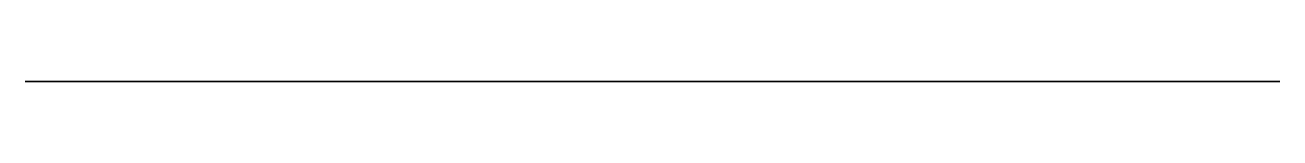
# Model space of a CAD drawing. Header units: millimetres. Extents: x -95.3 to -74.9, y 0 to 0.
import ezdxf

# ---------------------------------------------------------------- set-up
doc = ezdxf.new("R2010")
doc.units = ezdxf.units.MM
doc.layers.get('0').update_dxf_attribs({"color": 194, "true_color": 0x551cb1})

msp = doc.modelspace()

# ---------------------------------------------------------------- linework, layer by layer
at = {"color": 251, "true_color": 0x565656}
msp.add_polyline3d([(-78.068, 0, 80.016), (-74.935, 0, 80.016), (-74.935, 0, -115.098), (-95.349, 0, -115.098), (-95.349, 0, 103.04), (-87.483, 0, 103.04), (-87.473, 0, 98.792), (-87.24, 0, 98.787), (-87.008, 0, 98.773), (-86.776, 0, 98.75), (-86.546, 0, 98.717), (-86.319, 0, 98.674), (-86.094, 0, 98.623), (-85.873, 0, 98.561), (-85.656, 0, 98.491), (-85.456, 0, 98.415), (-85.261, 0, 98.328), (-85.07, 0, 98.231), (-84.884, 0, 98.125), (-84.703, 0, 98.01), (-84.526, 0, 97.887), (-84.354, 0, 97.758), (-84.188, 0, 97.622), (-83.923, 0, 97.386), (-83.668, 0, 97.138), (-83.178, 0, 96.617), (-82.426, 0, 95.728), (-81.725, 0, 94.797), (-80.97, 0, 93.649), (-80.294, 0, 92.45), (-79.701, 0, 91.209), (-79.193, 0, 89.932), (-78.903, 0, 89.046), (-78.66, 0, 88.144), (-78.466, 0, 87.231), (-78.319, 0, 86.31), (-78.164, 0, 84.756), (-78.091, 0, 83.179)], close=True, dxfattribs=at)

doc.saveas('drawing.dxf')
